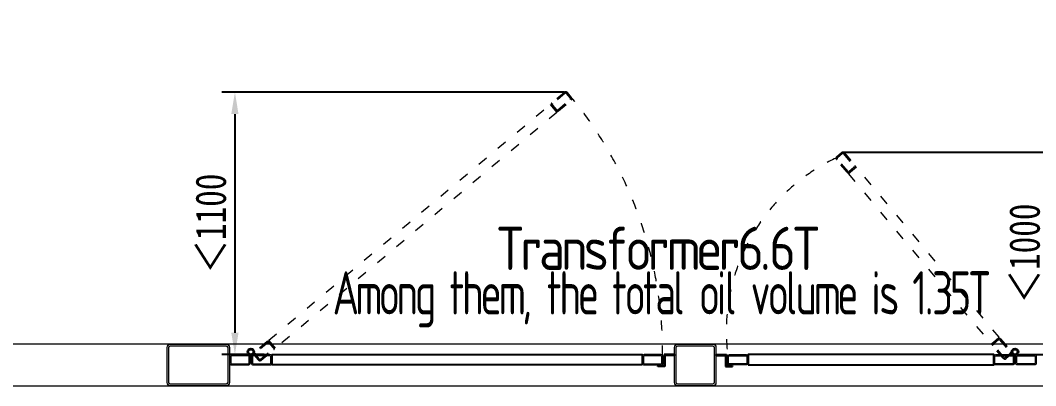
# Model space of a CAD drawing. Header units: millimetres. Extents: x 0 to 87554, y -20854 to 20404.
# Drawn here: x 8807 to 11251, y -13576 to -12695 of the extents above; entities that cross this region are included whole.
import ezdxf

# ---------------------------------------------------------------- set-up
doc = ezdxf.new("R2010")
doc.units = ezdxf.units.MM
doc.linetypes.add('ACAD_ISO03W100', pattern=[30, 12, -18])
doc.layers.get('0').update_dxf_attribs({"lineweight": 15})
doc.layers.get('Defpoints').update_dxf_attribs({"lineweight": 15})
doc.layers.add('CO', color=7, linetype='Continuous', lineweight=9)
doc.layers.add('THICK', color=7, linetype='Continuous', lineweight=0)
doc.styles.add('GB', font='gbenor.shx', dxfattribs={"bigfont": 'gbcbig.shx'})
doc.styles.get("Standard").update_dxf_attribs({"font": 'isocp.shx', "width": 0.707, "bigfont": 'hztxt.shx'})
doc.styles.add('仿宋', font='', dxfattribs={"width": 0.8})
doc.styles.get('仿宋').set_extended_font_data('仿宋_gb2312')
doc.dimstyles.new('12倍', dxfattribs={"dimscale": 21, "dimtxt": 3.5, "dimasz": 2.5, "dimexe": 1.5, "dimexo": 0, "dimgap": 1, "dimtad": 1, "dimtoh": 1, "dimdsep": 46, "dimtxsty": '仿宋', "dimcen": 2.5, "dimdle": 5, "dimclrd": 4, "dimclre": 4, "dimclrt": 3, "dimadec": 0, "dimazin": 0, "dimtfac": 1, "dimtmove": 0, "dimatfit": 3, "dimfxl": 1, "dimtolj": 1, "dimarcsym": 0})
doc.dimstyles.new('DJ', dxfattribs={"dimtxt": 75, "dimasz": 75, "dimexe": 20, "dimexo": 0, "dimgap": 20, "dimtad": 1, "dimdec": 1, "dimtxsty": 'Standard', "dimcen": 10, "dimclrd": 95, "dimclre": 95, "dimclrt": 95, "dimadec": 0, "dimazin": 0, "dimtfac": 1, "dimtdec": 1, "dimtmove": 1, "dimatfit": 3, "dimfxl": 1, "dimlwd": 13, "dimlwe": 15, "dimarcsym": 0})

# ---------------------------------------------------------------- blocks, each defined once
blk = doc.blocks.new('*D186')
at = {"layer": 'Defpoints', "color": 0, "lineweight": -3}
for p in [(10787, -13013.1), (11212.2, -13500.7), (11282.2, -13500.7)]:
    blk.add_point(p, dxfattribs=at)
at = {"layer": 'THICK', "color": 4, "linetype": 'Continuous', "lineweight": -2}
for p, q in [((10787, -13013.1), (11313.7, -13013.1)), ((11282.2, -13065.6), (11282.2, -13448.2)), ((11212.2, -13500.7), (11313.7, -13500.7))]:
    blk.add_line(p, q, dxfattribs=at)
at = {"layer": 'THICK', "color": 4, "lineweight": -3}
for points in [[(11273.5, -13065.6), (11291, -13065.6), (11282.2, -13013.1)], [(11273.5, -13448.2), (11291, -13448.2), (11282.2, -13500.7)]]:
    blk.add_solid(points, dxfattribs=at)
at = {"layer": 'THICK', "color": 3, "lineweight": -3, "insert": (11224.5, -13256.9), "char_height": 73.5, "attachment_point": 5, "rotation": 90, "style": '仿宋'}
blk.add_mtext('\\A1;＜1000', dxfattribs=at)
blk = doc.blocks.new('*D187')
at = {"layer": 'Defpoints', "color": 0, "lineweight": -3}
for p in [(10116.8, -12868.8), (9323.5, -13500.7), (9393.5, -13500.7)]:
    blk.add_point(p, dxfattribs=at)
at = {"layer": 'THICK', "color": 4, "linetype": 'Continuous', "lineweight": -2}
for p, q in [((10116.8, -12868.8), (9292, -12868.8)), ((9323.5, -12921.3), (9323.5, -13448.2)), ((9393.5, -13500.7), (9292, -13500.7))]:
    blk.add_line(p, q, dxfattribs=at)
at = {"layer": 'THICK', "color": 4, "lineweight": -3}
for points in [[(9314.7, -12921.3), (9332.2, -12921.3), (9323.5, -12868.8)], [(9314.7, -13448.2), (9332.2, -13448.2), (9323.5, -13500.7)]]:
    blk.add_solid(points, dxfattribs=at)
at = {"layer": 'THICK', "color": 3, "lineweight": -3, "insert": (9265.7, -13184.8), "char_height": 73.5, "attachment_point": 5, "rotation": 90, "style": '仿宋'}
blk.add_mtext('\\A1;＜1100', dxfattribs=at)

msp = doc.modelspace()

# ---------------------------------------------------------------- linework, layer by layer
at = {"lineweight": -3}
for p, q in [((10381.387, -13500.734), (10356.387, -13500.734)), ((10356.387, -13500.734), (10356.387, -13527.734)), ((10381.387, -13502.734), (10358.387, -13502.734)), ((10358.387, -13502.734), (10358.387, -13529.734)), ((10381.387, -13500.734), (10381.387, -13501.734)), ((10381.387, -13502.734), (10381.387, -13501.734)), ((10481.387, -13500.734), (10481.387, -13501.734)), ((10481.387, -13500.734), (10506.387, -13500.734)), ((10481.387, -13502.734), (10481.387, -13501.734)), ((10481.387, -13502.734), (10504.387, -13502.734)), ((10504.387, -13502.734), (10504.387, -13529.734)), ((10506.387, -13500.734), (10506.387, -13527.734)), ((10356.387, -13527.734), (10341.387, -13527.734)), ((10341.387, -13527.734), (10341.387, -13528.734)), ((10341.387, -13529.734), (10341.387, -13528.734)), ((10358.387, -13529.734), (10341.387, -13529.734)), ((10504.387, -13529.734), (10521.387, -13529.734)), ((10506.387, -13527.734), (10521.387, -13527.734)), ((10521.387, -13527.734), (10521.387, -13528.734)), ((10521.387, -13529.734), (10521.387, -13528.734))]:
    msp.add_line(p, q, dxfattribs=at)
for points in [[(10303.887, -13525.734), (9412.886, -13525.734), (9412.886, -13500.734), (10303.887, -13500.734)], [(10558.887, -13525.734), (11149.888, -13525.734), (11149.888, -13500.734), (10558.887, -13500.734)]]:
    msp.add_lwpolyline(points, close=True, dxfattribs=at)
for centre, radius in [((9361.646, -13494.234), 8), ((9361.646, -13494.234), 6), ((11201.128, -13494.234), 8), ((11201.128, -13494.234), 6)]:
    msp.add_circle(centre, radius, dxfattribs=at)
at = {"layer": 'CO'}
msp.add_lwpolyline([(12850.387, -13475.734), (7163.387, -13475.734), (7163.387, -13575.734), (12850.387, -13575.734)], close=True, dxfattribs=at)
for points in [[(9302.387, -13575.734), (9168.387, -13575.734, -0.41421356), (9160.387, -13567.734), (9160.387, -13483.734, -0.41421356), (9168.387, -13475.734), (9302.387, -13475.734, -0.41421356), (9310.387, -13483.734), (9310.387, -13567.734, -0.41421356)], [(9302.387, -13571.734), (9168.387, -13571.734, -0.41421356), (9164.387, -13567.734), (9164.387, -13483.734, -0.41421356), (9168.387, -13479.734), (9302.387, -13479.734, -0.41421356), (9306.387, -13483.734), (9306.387, -13567.734, -0.41421356)], [(10473.387, -13575.734), (10389.387, -13575.734, -0.41421356), (10381.387, -13567.734), (10381.387, -13483.734, -0.41421356), (10389.387, -13475.734), (10473.387, -13475.734, -0.41421356), (10481.387, -13483.734), (10481.387, -13567.734, -0.41421356)], [(10473.387, -13571.734), (10389.387, -13571.734, -0.41421356), (10385.387, -13567.734), (10385.387, -13483.734, -0.41421356), (10389.387, -13479.734), (10473.387, -13479.734, -0.41421356), (10477.387, -13483.734), (10477.387, -13567.734, -0.41421356)], [(9310.386, -13520.734, 0.41421356), (9315.386, -13525.734), (9355.386, -13525.734, 0.41421356), (9360.386, -13520.734), (9360.386, -13505.734, 0.41421356), (9355.386, -13500.734), (9315.386, -13500.734, 0.41421356), (9310.386, -13505.734)], [(9313.386, -13520.734, 0.41421356), (9315.386, -13522.734), (9355.386, -13522.734, 0.41421356), (9357.386, -13520.734), (9357.386, -13505.734, 0.41421356), (9355.386, -13503.734), (9315.386, -13503.734, 0.41421356), (9313.386, -13505.734)], [(9362.886, -13520.734, 0.41421356), (9367.886, -13525.734), (9407.886, -13525.734, 0.41421356), (9412.886, -13520.734), (9412.886, -13505.734, 0.41421356), (9407.886, -13500.734), (9367.886, -13500.734, 0.41421356), (9362.886, -13505.734)], [(9365.886, -13520.734, 0.41421356), (9367.886, -13522.734), (9407.886, -13522.734, 0.41421356), (9409.886, -13520.734), (9409.886, -13505.734, 0.41421356), (9407.886, -13503.734), (9367.886, -13503.734, 0.41421356), (9365.886, -13505.734)], [(10303.887, -13520.734, 0.41421356), (10308.887, -13525.734), (10348.887, -13525.734, 0.41421356), (10353.887, -13520.734), (10353.887, -13505.734, 0.41421356), (10348.887, -13500.734), (10308.887, -13500.734, 0.41421356), (10303.887, -13505.734)], [(10306.887, -13520.734, 0.41421356), (10308.887, -13522.734), (10348.887, -13522.734, 0.41421356), (10350.887, -13520.734), (10350.887, -13505.734, 0.41421356), (10348.887, -13503.734), (10308.887, -13503.734, 0.41421356), (10306.887, -13505.734)], [(10558.887, -13520.734, -0.41421356), (10553.887, -13525.734), (10513.887, -13525.734, -0.41421356), (10508.887, -13520.734), (10508.887, -13505.734, -0.41421356), (10513.887, -13500.734), (10553.887, -13500.734, -0.41421356), (10558.887, -13505.734)], [(10555.887, -13520.734, -0.41421356), (10553.887, -13522.734), (10513.887, -13522.734, -0.41421356), (10511.887, -13520.734), (10511.887, -13505.734, -0.41421356), (10513.887, -13503.734), (10553.887, -13503.734, -0.41421356), (10555.887, -13505.734)], [(11199.888, -13520.734, -0.41421356), (11194.888, -13525.734), (11154.888, -13525.734, -0.41421356), (11149.888, -13520.734), (11149.888, -13505.734, -0.41421356), (11154.888, -13500.734), (11194.888, -13500.734, -0.41421356), (11199.888, -13505.734)], [(11196.888, -13520.734, -0.41421356), (11194.888, -13522.734), (11154.888, -13522.734, -0.41421356), (11152.888, -13520.734), (11152.888, -13505.734, -0.41421356), (11154.888, -13503.734), (11194.888, -13503.734, -0.41421356), (11196.888, -13505.734)], [(11252.388, -13520.734, -0.41421356), (11247.388, -13525.734), (11207.388, -13525.734, -0.41421356), (11202.388, -13520.734), (11202.388, -13505.734, -0.41421356), (11207.388, -13500.734), (11247.388, -13500.734, -0.41421356), (11252.388, -13505.734)], [(11249.388, -13520.734, -0.41421356), (11247.388, -13522.734), (11207.388, -13522.734, -0.41421356), (11205.388, -13520.734), (11205.388, -13505.734, -0.41421356), (11207.388, -13503.734), (11247.388, -13503.734, -0.41421356), (11249.388, -13505.734)]]:
    msp.add_lwpolyline(points, format="xyb", close=True, dxfattribs=at)
at = {"layer": 'THICK', "color": 4, "linetype": 'ACAD_ISO03W100', "ltscale": 2}
for points in [[(10095.097, -12913.117, 0.41421356), (10102.141, -12913.733), (10132.783, -12888.021, 0.41421356), (10133.399, -12880.977), (10123.757, -12869.487, 0.41421356), (10116.713, -12868.87), (10086.071, -12894.582, 0.41421356), (10085.455, -12901.626)], [(10097.395, -12911.188, 0.41421356), (10100.213, -12911.435), (10130.854, -12885.723, 0.41421356), (10131.101, -12882.906), (10121.459, -12871.415, 0.41421356), (10118.641, -12871.168), (10088, -12896.88, 0.41421356), (10087.753, -12899.698)], [(10803.98, -13062.161, -0.41421356), (10796.935, -13061.545), (10771.224, -13030.903, -0.41421356), (10771.84, -13023.859), (10783.331, -13014.217, -0.41421356), (10790.375, -13014.834), (10816.087, -13045.475, -0.41421356), (10815.47, -13052.52)], [(10802.051, -13059.863, -0.41421356), (10799.234, -13059.617), (10773.522, -13028.975, -0.41421356), (10773.769, -13026.157), (10785.259, -13016.516, -0.41421356), (10788.077, -13016.762), (10813.788, -13047.404, -0.41421356), (10813.542, -13050.221)], [(11180.031, -13510.318, -0.41421356), (11172.987, -13509.702), (11147.275, -13479.06, -0.41421356), (11147.891, -13472.016), (11159.382, -13462.374, -0.41421356), (11166.426, -13462.99), (11192.138, -13493.632, -0.41421356), (11191.522, -13500.676)], [(11178.103, -13508.02, -0.41421356), (11175.285, -13507.773), (11149.573, -13477.131, -0.41421356), (11149.82, -13474.314), (11161.311, -13464.672, -0.41421356), (11164.128, -13464.918), (11189.84, -13495.56, -0.41421356), (11189.593, -13498.378)], [(9379.63, -13513.737, 0.41421356), (9386.674, -13514.353), (9417.316, -13488.642, 0.41421356), (9417.932, -13481.598), (9408.29, -13470.107, 0.41421356), (9401.246, -13469.491), (9370.604, -13495.202, 0.41421356), (9369.988, -13502.246)], [(9381.928, -13511.809, 0.41421356), (9384.746, -13512.055), (9415.388, -13486.344, 0.41421356), (9415.634, -13483.526), (9405.992, -13472.035, 0.41421356), (9403.175, -13471.789), (9372.533, -13497.5, 0.41421356), (9372.286, -13500.318)]]:
    msp.add_lwpolyline(points, format="xyb", close=True, dxfattribs=at)
for points in [[(10098.445, -12917.107), (9421.146, -13485.428), (9405.076, -13466.277), (10082.375, -12897.956)], [(10800.151, -13065.374), (11144.061, -13475.23), (11163.212, -13459.16), (10819.303, -13049.304)]]:
    msp.add_lwpolyline(points, close=True, dxfattribs=at)
for centre, radius, start, end in [((9386.646, -13494.234), 966.243, 359.498662, 40.301673), ((10968.243, -13444.707), 462.102, 115.394157, 187.22674)]:
    msp.add_arc(centre, radius, start, end, dxfattribs=at)

# ---------------------------------------------------------------- texts
at = {"color": 1, "lineweight": 15, "char_height": 104, "attachment_point": 7, "style": 'GB'}
for s, insert, width in [('{\\T0.8;Transformer6.6T}', (9951.277, -13296.728), 832.86518), ('{\\W0.8;\\T0.8;Among them, the total oil volume is 1.35T}', (9558.676, -13435.446), 1572.79112)]:
    msp.add_mtext(s, dxfattribs=dict(at, insert=insert, width=width))

# ---------------------------------------------------------------- dimensions: what is measured, and where the dimension line sits
at = {"layer": 'THICK', "lineweight": -3}
for base, p1, p2, text, picture, middle in [((9323.473, -13500.734), (10116.787, -12868.809), (9393.507, -13500.734), '＜1100', '*D187', (9265.723, -13184.772)), ((11282.242, -13500.734), (10786.981, -13013.067), (11212.208, -13500.734), '＜1000', '*D186', (11224.492, -13256.9))]:
    dim = msp.add_linear_dim(base=base, p1=p1, p2=p2, angle=270, text=text, dimstyle='12倍', dxfattribs=at)
    dim.commit()
    dim.dimension.update_dxf_attribs({"geometry": picture, "text_midpoint": middle})

# ---------------------------------------------------------------- leaders
for points in [[(11023.887, -11624.055), (11548.173, -13039.326)], [(11003.524, -14645.734), (11548.173, -13039.326), (12608.302, -13039.326)]]:
    msp.add_leader(points, dimstyle='DJ', override={"dimtad": 0, "dimfxl": 1.25, "dimarcsym": 1}, dxfattribs=at)

doc.saveas('drawing.dxf')
